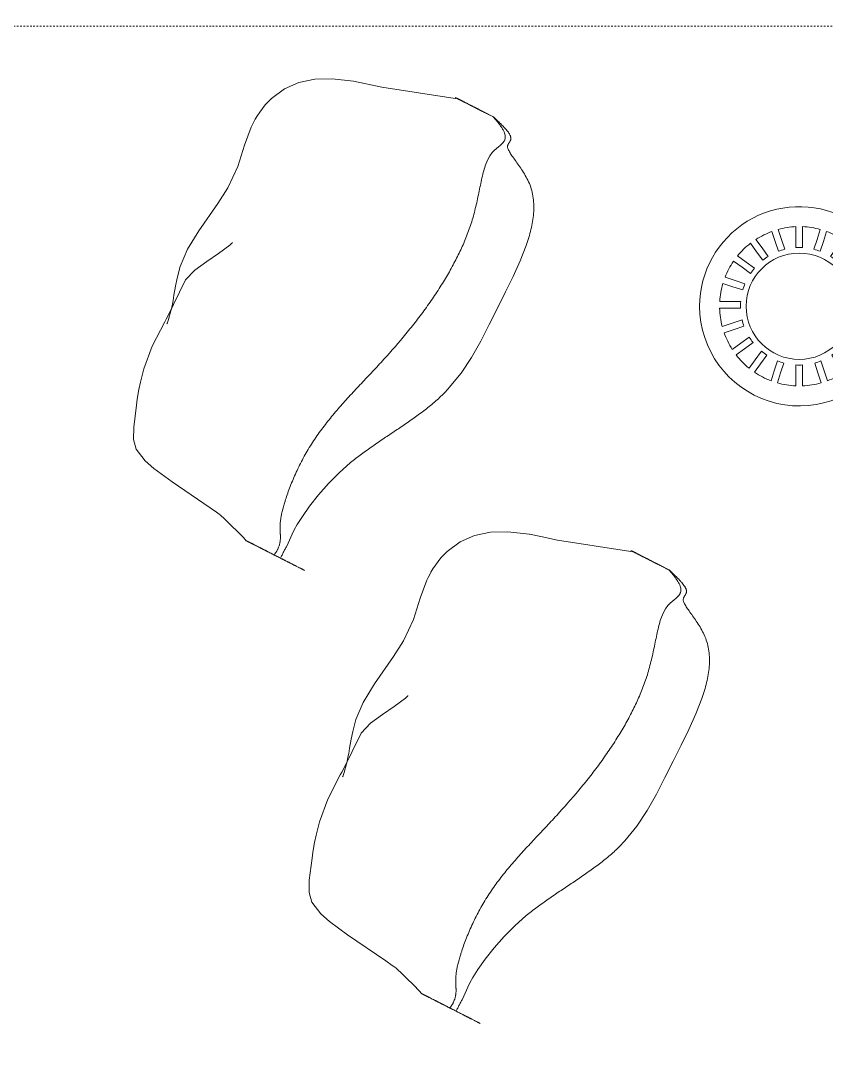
# Model space of a CAD drawing. Header units: inches. Extents: x -4010 to -1814, y 9846 to 12241.
# Drawn here: x -2990.5 to -2929.8, y 10993.5 to 11070.8 of the extents above; entities that cross this region are included whole.
import ezdxf

# ---------------------------------------------------------------- set-up
doc = ezdxf.new("R2010")
doc.units = ezdxf.units.IN
doc.header["$MEASUREMENT"] = 0
doc.linetypes.add('Aligning Line 1_8_', pattern=[0.25, 0.125, -0.125])
for name, color, linetype, lineweight in [('0-1', 7, 'Continuous', 5), ('0-2', 7, 'Continuous', 9), ('A-DETL-GENF-1', 253, 'Continuous', 9), ('A-DETL-GENF-2', 254, 'Continuous', 9), ('G-ANNO-SYMB-1', 147, 'Aligning Line 1_8_', 9), ('M-EQPM-1', 252, 'Continuous', 9), ('M-EQPM-2', 7, 'Continuous', 9), ('M-EQPM-3', 253, 'Continuous', 9)]:
    doc.layers.add(name, color=color, linetype=linetype, lineweight=lineweight)

# ---------------------------------------------------------------- blocks, each defined once
blk = doc.blocks.new('22142613 - Roof Drains - Type A - 15_ Strainer - 8_ Drain-2082947-UNIT PLANS - 1ST FLOOR')
at = {"layer": 'M-EQPM-1'}
for p, q in [((3.675, 4.743), (3.505, 4.508)), ((3.495, 4.495), (3.385, 4.343)), ((3.835, 3.205), (3.881, 3.238)), ((4.056, 3.365), (4.141, 3.427)), ((4.152, 3.435), (4.245, 3.502)), ((4.245, 3.502), (4.317, 3.554)), ((4.329, 3.563), (4.648, 3.795)), ((4.781, 3.274), (4.497, 3.068)), ((4.861, 3.332), (4.786, 3.277)), ((4.94, 3.389), (4.872, 3.34)), ((4.31, 2.932), (4.071, 2.757)), ((4.487, 3.06), (4.322, 2.94)), ((4.458, 1.821), (4.569, 1.857)), ((4.578, 1.86), (4.833, 1.942)), ((4.837, 1.944), (5.131, 2.039)), ((5.292, 1.566), (5.006, 1.473)), ((5.142, 2.042), (5.573, 2.183)), ((5.535, 1.645), (5.322, 1.576)), ((5.75, 1.715), (5.541, 1.647)), ((4.919, 1.445), (4.596, 1.339)), ((5.001, 1.471), (4.934, 1.449)), ((4.836, 0.36), (4.852, 0.36)), ((4.865, 0.36), (5.082, 0.359)), ((5.093, 0.359), (5.179, 0.359)), ((5.209, 0.359), (5.261, 0.359)), ((5.275, 0.359), (5.33, 0.359)), ((5.343, 0.359), (5.593, 0.359)), ((5.606, 0.359), (5.722, 0.359)), ((5.727, 0.359), (5.989, 0.359)), ((4.972, -0.141), (4.942, -0.141)), ((5.043, -0.141), (4.979, -0.141)), ((5.129, -0.141), (5.054, -0.141)), ((5.211, -0.141), (5.14, -0.141)), ((5.486, -0.141), (5.221, -0.141)), ((5.644, -0.141), (5.501, -0.141)), ((5.769, -0.141), (5.655, -0.141)), ((5.984, -0.141), (5.782, -0.141)), ((5.206, -1.32), (5.228, -1.327)), ((5.232, -1.328), (5.37, -1.373)), ((5.379, -1.376), (5.471, -1.406)), ((5.485, -1.411), (5.576, -1.44)), ((5.585, -1.443), (5.646, -1.463)), ((5.66, -1.467), (5.711, -1.484)), ((5.714, -1.485), (5.8, -1.512)), ((5.394, -1.906), (5.354, -1.893)), ((5.659, -1.993), (5.398, -1.908))]:
    blk.add_line(p, q, dxfattribs=at)
at = {"layer": 'M-EQPM-1', "flags": 128}
blk.add_lwpolyline([(3.889, 3.244), (4.01, 3.331), (4.033, 3.349)], dxfattribs=at)
at = {"layer": 'M-EQPM-1'}
for radius, start, end in [(7.5, 59.68277, 62.95854), (7.5, 58.33214, 59.62813), (7.5, 47.04655, 58.25978), (7.5, 46.32993, 46.97323), (7.5, 44.43904, 46.27491), (6, 50.47266, 52.12072), (7.5, 360, 44.36913), (6, 48.31875, 50.38001), (6, 45.72864, 48.13883), (6, 39.23225, 45.6747), (6, 28.07049, 34.4557), (6, 21.38054, 27.91812), (6, 3.43164, 16.60379), (6, 345.40233, 358.65482), (7.5, 328.92756, 357.79283), (7.5, 357.8834, 360), (6, 336.97557, 340.60379), (7.5, 324.78421, 325.82815), (7.5, 325.90379, 326.76064), (7.5, 327.00421, 328.80251)]:
    blk.add_arc((0, 0), radius, start, end, dxfattribs=at)
at = {"layer": 'M-EQPM-2'}
for p, q in [((3.371, 2.867), (3.835, 3.205)), ((4.071, 2.757), (3.673, 2.469)), ((4.086, 1.7), (4.446, 1.817)), ((4.596, 1.339), (4.252, 1.228)), ((4.411, 0.359), (4.831, 0.36)), ((4.94, -0.141), (4.424, -0.141))]:
    blk.add_line(p, q, dxfattribs=at)
at = {"layer": 'M-EQPM-2', "flags": 128}
for points in [[(-1.572, 4.137), (-1.815, 4.887), (-2.059, 5.636)], [(-1.582, 5.788), (-1.339, 5.038), (-1.095, 4.288)], [(-0.25, 4.419), (-0.25, 5.207), (-0.25, 5.995)], [(0.25, 5.995), (0.25, 5.207), (0.25, 4.419)], [(1.095, 4.288), (1.339, 5.038), (1.582, 5.788)], [(2.059, 5.636), (1.815, 4.887), (1.572, 4.137)], [(-2.749, 3.468), (-3.212, 4.105), (-3.675, 4.743)], [(-3.268, 5.032), (-2.804, 4.394), (-2.341, 3.756)], [(2.341, 3.756), (2.804, 4.394), (3.268, 5.032)], [(3.385, 4.343), (3.212, 4.105), (2.749, 3.468)], [(-3.673, 2.469), (-4.31, 2.932), (-4.947, 3.395)], [(-4.648, 3.795), (-4.01, 3.331), (-3.371, 2.867)], [(-4.252, 1.228), (-5.001, 1.471), (-5.75, 1.715)], [(-5.587, 2.187), (-4.837, 1.944), (-4.086, 1.7)], [(-5.989, 0.359), (-5.2, 0.359), (-4.411, 0.359)], [(-4.424, -0.141), (-5.211, -0.141), (-5.998, -0.141)], [(-5.806, -1.514), (-5.056, -1.271), (-4.305, -1.027)], [(-4.162, -1.506), (-4.911, -1.749), (-5.659, -1.993)], [(5.354, -1.893), (4.911, -1.749), (4.162, -1.506)], [(4.305, -1.027), (5.056, -1.271), (5.206, -1.32)], [(-5.045, -3.247), (-4.407, -2.784), (-3.769, -2.32)], [(-3.483, -2.73), (-4.12, -3.193), (-4.757, -3.656)], [(4.757, -3.656), (4.12, -3.193), (3.483, -2.73)], [(3.769, -2.32), (4.407, -2.784), (5.045, -3.247)], [(-3.776, -4.663), (-3.313, -4.025), (-2.849, -3.387)], [(-2.449, -3.687), (-2.912, -4.324), (-3.375, -4.961)], [(3.375, -4.961), (2.912, -4.324), (2.449, -3.687)], [(2.849, -3.387), (3.313, -4.025), (3.776, -4.663)], [(-2.122, -5.612), (-1.878, -4.863), (-1.635, -4.113)], [(-1.16, -4.271), (-1.404, -5.02), (-1.647, -5.769)], [(-0.25, -5.995), (-0.25, -5.207), (-0.25, -4.419)], [(0.25, -4.419), (0.25, -5.207), (0.25, -5.995)], [(1.647, -5.769), (1.404, -5.02), (1.16, -4.271)], [(1.635, -4.113), (1.878, -4.863), (2.122, -5.612)]]:
    blk.add_lwpolyline(points, dxfattribs=at)
at = {"layer": 'M-EQPM-2'}
for radius, start, end in [(7.5, 62.95854, 180), (6, 110.06569, 122.99867), (6, 92.38802, 105.28959), (6, 74.71041, 87.61198), (6, 57.00133, 69.93431), (6, 127.77498, 140.76775), (4, 360, 180), (4.426, 104.32433, 110.80098), (4.426, 86.76177, 93.23823), (4.426, 69.19902, 75.67567), (6, 145.5443, 158.61946), (4.426, 121.92953, 128.40667), (4.426, 51.59333, 58.07047), (4.426, 139.61607, 146.09383), (4.426, 33.90617, 40.38393), (6, 163.39621, 176.56836), (4.426, 157.41475, 163.893), (4.426, 16.107, 22.58525), (4.426, 175.34537, 180), (4.426, 360, 4.65463), (7.5, 180, 324.78421), (6, 181.34518, 194.61946), (4.426, 180, 181.82381), (4, 180, 360), (4.426, 358.17619, 360), (4.426, 193.41475, 199.893), (4.426, 340.107, 346.58525), (6, 199.39621, 212.76775), (4.426, 211.61607, 218.09383), (4.426, 321.90617, 328.38393), (6, 327.23225, 336.53386), (6, 217.5443, 230.99867), (4.426, 229.92953, 236.40667), (4.426, 303.59333, 310.07047), (6, 309.00133, 322.4557), (4.426, 248.32433, 254.80098), (4.426, 266.76177, 273.23823), (4.426, 285.19902, 291.67567), (6, 235.77498, 249.28959), (6, 290.71041, 304.22502), (6, 254.06569, 267.61198), (6, 272.38802, 285.93431)]:
    blk.add_arc((0, 0), radius, start, end, dxfattribs=at)
at = {"layer": 'M-EQPM-3'}
blk.add_arc((0, 0), 6, 336.6134, 336.8348, dxfattribs=at)
blk = doc.blocks.new('Simple_Scalable_Rock_Boulder_16017 - Rock-V11-UNIT PLANS - 1ST FLOOR')
at = {"layer": 'A-DETL-GENF-1'}
for p, q in [((-9.41, 6.57), (-10.652, 6.446)), ((-8.134, 6.624), (-9.41, 6.57)), ((-6.822, 6.639), (-8.134, 6.624)), ((-1.264, 6.595), (-2.676, 6.658)), ((-16.322, 1.204), (-16.153, 1.133)), ((-16.153, 1.133), (-15.957, 1.06)), ((-15.957, 1.06), (-15.72, 0.991)), ((-15.72, 0.991), (-15.425, 0.94)), ((-15.425, 0.94), (-15.052, 0.924)), ((-15.052, 0.924), (-14.591, 0.965)), ((18.723, 0.644), (18.723, 0.124))]:
    blk.add_line(p, q, dxfattribs=at)
at = {"layer": 'A-DETL-GENF-1', "flags": 128}
for points in [[(-2.676, 6.658), (-4.083, 6.662), (-5.47, 6.645), (-6.822, 6.639)], [(1.516, 6.143), (0.139, 6.435), (-1.264, 6.595)], [(17.752, 0.648), (17.46, 0.647), (17.21, 0.635), (16.973, 0.617), (16.705, 0.602), (16.364, 0.598), (15.887, 0.62), (15.183, 0.689), (14.24, 0.826), (13.177, 1.037), (12.08, 1.315), (10.988, 1.662), (9.919, 2.082)], [(-16.743, 1.363), (-16.611, 1.322), (-16.472, 1.268), (-16.322, 1.204)], [(-18.067, 0.14), (-18.111, 0.005), (-18.152, -0.112)], [(18.176, 0.153), (18.19, 0.154), (18.2, 0.156), (18.203, 0.156), (18.206, 0.157), (18.209, 0.157), (18.212, 0.158), (18.214, 0.158), (18.218, 0.159), (18.222, 0.159), (18.226, 0.16), (18.234, 0.161), (18.245, 0.163), (18.278, 0.167), (18.376, 0.158), (18.424, 0.152)], [(18.723, 0.644), (18.665, 0.644), (18.608, 0.644)], [(18.723, -2.248), (18.609, -2.53), (18.432, -3.084), (18.215, -3.811), (18.019, -4.423), (17.964, -4.597), (17.932, -4.703), (17.92, -4.744), (17.91, -4.777), (17.903, -4.801), (17.9, -4.813), (17.903, -4.804), (17.888, -4.882), (17.871, -4.975), (17.832, -5.205), (17.744, -5.799), (17.306, -9.242), (17.031, -10.916), (16.819, -11.751), (16.343, -12.748), (15.783, -13.263), (14.946, -13.682), (13.377, -14.253), (12.945, -14.398), (12.239, -14.618), (11.695, -14.768), (10.694, -14.993), (8.879, -15.209), (6.826, -15.201), (6.594, -15.19), (6.392, -15.18), (3.305, -15.224), (2.326, -14.944), (1.346, -14.438), (0.406, -13.917), (-0.543, -13.461), (-0.71, -13.393), (-0.742, -13.381), (-0.757, -13.375), (-0.771, -13.37), (-0.783, -13.365), (-0.793, -13.362), (-0.8, -13.359), (-0.803, -13.358)], [(5.87, -15.157), (5.82, -15.167), (5.382, -15.289), (5.101, -15.374), (4.712, -15.494), (4.071, -15.689), (3.483, -15.852), (2.586, -16.042), (1.179, -16.141), (-0.453, -16.023), (-2.937, -15.671), (-4.314, -15.535), (-6.098, -15.593), (-7.753, -15.874), (-9.177, -16.055), (-9.859, -16.056), (-10.172, -16.032), (-10.491, -15.993), (-11.168, -15.868), (-11.814, -15.677), (-12.901, -15.135), (-13.814, -14.386), (-14.588, -13.424), (-15.211, -12.269), (-15.775, -10.756), (-16.337, -8.654), (-18.081, -3.358), (-18.089, -3.347), (-18.095, -3.34), (-18.1, -3.335), (-18.107, -3.331), (-18.113, -3.331), (-18.118, -3.334), (-18.124, -3.338), (-18.132, -3.345), (-18.14, -3.353), (-18.147, -3.361), (-18.152, -3.367)], [(6.891, -14.982), (6.891, -14.982), (6.801, -14.987), (6.702, -14.998)]]:
    blk.add_lwpolyline(points, dxfattribs=at)
at = {"layer": 'A-DETL-GENF-1'}
for points, knots in [([(-10.652, 6.446), (-11.068, 6.389), (-11.892, 6.239), (-12.866, 5.934), (-13.584, 5.6), (-14.083, 5.299), (-14.531, 4.947), (-14.918, 4.54), (-15.247, 4.098), (-15.529, 3.645), (-15.774, 3.201), (-15.991, 2.782), (-16.185, 2.408), (-16.363, 2.103), (-16.531, 1.885), (-16.637, 1.812), (-16.689, 1.793)], [0, 0, 0, 0, 0.125, 0.25, 0.3125, 0.375, 0.4375, 0.5, 0.5625, 0.625, 0.6875, 0.75, 0.8125, 0.875, 0.9375, 1, 1, 1, 1]), ([(18.723, 2.676), (18.723, 2.676), (18.723, 2.675), (18.723, 2.672), (18.723, 2.666), (18.723, 2.657), (18.723, 2.645), (18.723, 2.629), (18.723, 2.617), (18.723, 2.61)], [-0.15740741, -0.15740741, -0.15740741, -0.15740741, -0.15277778, -0.14814815, -0.13888889, -0.12962963, -0.12037037, -0.11574074, -0.11111111, -0.11111111, -0.11111111, -0.11111111]), ([(18.723, 2.61), (18.723, 2.595), (18.723, 2.552), (18.723, 2.429), (18.723, 2.273), (18.723, 2.132), (18.723, 2.063), (18.723, 2.03)], [-0.11111111, -0.11111111, -0.11111111, -0.11111111, -0.10185185, -0.09259259, -0.08333333, -0.0787037, -0.07407407, -0.07407407, -0.07407407, -0.07407407]), ([(-16.689, 1.793), (-16.709, 1.786), (-16.75, 1.775), (-16.812, 1.769), (-16.865, 1.771), (-16.907, 1.775), (-16.94, 1.779), (-16.973, 1.783), (-17.02, 1.789), (-17.08, 1.795), (-17.151, 1.795), (-17.214, 1.786), (-17.265, 1.771), (-17.311, 1.751), (-17.351, 1.727), (-17.391, 1.698), (-17.427, 1.666), (-17.459, 1.633), (-17.489, 1.598), (-17.522, 1.555), (-17.558, 1.502), (-17.606, 1.422), (-17.668, 1.302), (-17.742, 1.13), (-17.844, 0.859), (-17.921, 0.618), (-17.972, 0.449)], [0, 0, 0, 0, 0.035714, 0.071429, 0.107143, 0.125, 0.142857, 0.160714, 0.178571, 0.214286, 0.25, 0.285714, 0.321429, 0.357143, 0.392857, 0.428571, 0.464286, 0.5, 0.535714, 0.571429, 0.607143, 0.642857, 0.714286, 0.785714, 0.857143, 1, 1, 1, 1]), ([(-14.591, 0.965), (-14.43, 0.989), (-14.088, 1.056), (-13.538, 1.195), (-12.979, 1.348), (-12.41, 1.505), (-11.824, 1.661), (-11.239, 1.803), (-10.665, 1.924), (-9.909, 2.052), (-9.149, 2.137), (-8.401, 2.185), (-7.652, 2.212), (-6.704, 2.208), (-5.538, 2.148), (-4.326, 2.034), (-3.09, 1.867), (-1.846, 1.652), (-0.191, 1.311), (1.445, 0.901), (2.661, 0.556), (3.066, 0.439)], [0, 0, 0, 0, 0.033333, 0.066667, 0.1, 0.133333, 0.166667, 0.2, 0.233333, 0.266667, 0.333333, 0.366667, 0.4, 0.466667, 0.533333, 0.6, 0.666667, 0.733333, 0.8, 0.933333, 1, 1, 1, 1]), ([(18.723, 2.03), (18.723, 1.997), (18.723, 1.932), (18.723, 1.804), (18.723, 1.651), (18.723, 1.504), (18.723, 1.385), (18.723, 1.324), (18.723, 1.293)], [-0.07407407, -0.07407407, -0.07407407, -0.07407407, -0.06944444, -0.06481481, -0.05555556, -0.0462963, -0.04166667, -0.03703704, -0.03703704, -0.03703704, -0.03703704]), ([(-18.152, -0.151), (-18.134, -0.108), (-18.099, -0.022), (-18.042, 0.11), (-17.988, 0.233), (-17.903, 0.417), (-17.788, 0.649), (-17.696, 0.807), (-17.652, 0.875)], [0, 0, 0, 0, 0.111111, 0.222222, 0.333333, 0.444444, 0.722222, 1, 1, 1, 1]), ([(-17.652, 0.875), (-17.601, 0.955), (-17.505, 1.084), (-17.382, 1.21), (-17.274, 1.292), (-17.175, 1.345), (-17.086, 1.375), (-17.003, 1.389), (-16.93, 1.391), (-16.866, 1.387), (-16.805, 1.377), (-16.763, 1.368), (-16.743, 1.363)], [0, 0, 0, 0, 0.111111, 0.222222, 0.333333, 0.444444, 0.555556, 0.666667, 0.75, 0.833333, 0.916667, 1, 1, 1, 1]), ([(18.723, 1.293), (18.723, 1.262), (18.723, 1.2), (18.723, 1.079), (18.723, 0.876), (18.723, 0.727), (18.723, 0.644)], [-0.03703704, -0.03703704, -0.03703704, -0.03703704, -0.03240741, -0.02777778, -0.01851852, 0, 0, 0, 0]), ([(14.742, -0.998), (15.05, -0.946), (15.451, -0.863), (15.809, -0.766), (15.989, -0.71), (16.113, -0.669), (16.226, -0.628), (16.329, -0.588), (16.426, -0.549), (16.516, -0.509), (16.602, -0.469), (16.682, -0.43), (16.758, -0.391), (16.83, -0.352), (16.897, -0.315), (16.961, -0.279), (17.023, -0.243), (17.086, -0.206), (17.15, -0.169), (17.235, -0.121), (17.323, -0.074), (17.424, -0.026), (17.506, 0.01), (17.578, 0.037), (17.636, 0.056), (17.679, 0.07), (17.723, 0.083), (17.783, 0.099), (17.893, 0.123), (18.052, 0.146), (18.185, 0.154), (18.288, 0.156), (18.37, 0.154), (18.456, 0.151), (18.572, 0.142), (18.662, 0.132), (18.723, 0.124)], [0, 0, 0, 0, 0.1, 0.15, 0.175, 0.2, 0.225, 0.25, 0.275, 0.3, 0.325, 0.35, 0.375, 0.4, 0.425, 0.45, 0.475, 0.5, 0.525, 0.55, 0.6, 0.625, 0.65, 0.675, 0.6875, 0.7, 0.7125, 0.725, 0.75, 0.8, 0.85, 0.875, 0.9, 0.925, 0.95, 1, 1, 1, 1]), ([(-18.152, -1.851), (-18.152, -1.835), (-18.152, -1.804), (-18.152, -1.765), (-18.152, -1.728), (-18.152, -1.682), (-18.152, -1.618), (-18.152, -1.542), (-18.152, -1.458), (-18.152, -1.378), (-18.152, -1.315), (-18.152, -1.265), (-18.152, -1.219), (-18.152, -1.166), (-18.152, -1.102), (-18.152, -1.037), (-18.152, -0.967), (-18.152, -0.869), (-18.152, -0.736), (-18.152, -0.502), (-18.152, -0.3), (-18.152, -0.151)], [-0.3, -0.3, -0.3, -0.3, -0.2875, -0.275, -0.2625, -0.25, -0.2375, -0.225, -0.2125, -0.2, -0.1875, -0.175, -0.1625, -0.15, -0.1375, -0.125, -0.1125, -0.1, -0.075, -0.05, 0, 0, 0, 0]), ([(18.723, -0.771), (18.723, -0.781), (18.723, -0.799), (18.723, -0.818), (18.723, -0.835), (18.723, -0.851), (18.723, -0.866), (18.723, -0.881), (18.723, -0.896), (18.723, -0.914), (18.723, -0.945), (18.723, -0.99), (18.723, -1.034), (18.723, -1.098), (18.723, -1.207), (18.723, -1.375), (18.723, -1.547), (18.723, -1.663), (18.723, -1.709), (18.723, -1.73)], [-0.8518519, -0.8518519, -0.8518519, -0.8518519, -0.8425926, -0.8333333, -0.8240741, -0.8194444, -0.8148148, -0.8101852, -0.8055556, -0.7962963, -0.787037, -0.7824074, -0.7777778, -0.7731481, -0.7685185, -0.7592593, -0.75, -0.7453704, -0.7407407, -0.7407407, -0.7407407, -0.7407407]), ([(18.723, -1.73), (18.723, -1.75), (18.723, -1.786), (18.723, -1.847), (18.723, -1.904), (18.723, -1.96), (18.723, -1.998), (18.723, -2.017)], [-0.74074074, -0.74074074, -0.74074074, -0.74074074, -0.73611111, -0.73148148, -0.72222222, -0.71296296, -0.7037037, -0.7037037, -0.7037037, -0.7037037]), ([(-18.152, -3.366), (-18.152, -3.367), (-18.152, -3.367), (-18.152, -3.365), (-18.152, -3.358), (-18.152, -3.346), (-18.152, -3.333), (-18.152, -3.324)], [-0.6, -0.6, -0.6, -0.6, -0.59375, -0.5875, -0.575, -0.5625, -0.55, -0.55, -0.55, -0.55])]:
    blk.add_open_spline(points, degree=3, knots=knots, dxfattribs=at)
for points in [[(2.507, 5.831), (2.182, 5.949), (1.852, 6.053), (1.516, 6.143)], [(9.919, 2.082), (9.601, 2.22), (8.973, 2.516), (8.051, 2.994), (7.139, 3.496), (6.232, 4.007), (5.326, 4.511), (4.408, 4.997), (3.473, 5.448), (2.833, 5.713), (2.507, 5.831)], [(-17.972, 0.449), (-18.002, 0.352), (-18.033, 0.251), (-18.063, 0.146)], [(3.066, 0.439), (3.456, 0.326), (4.237, 0.096), (5.41, -0.243), (6.587, -0.559), (7.774, -0.836), (8.969, -1.057), (10.173, -1.203), (11.383, -1.259), (12.578, -1.237), (13.732, -1.147), (14.424, -1.052), (14.742, -0.998)], [(18.608, 0.644), (18.558, 0.644), (18.46, 0.643), (18.32, 0.643), (18.176, 0.643), (18.032, 0.644), (17.893, 0.646), (17.799, 0.647), (17.752, 0.648)], [(18.723, 0.124), (18.723, 0.003), (18.723, -0.101), (18.723, -0.19)], [(-18.152, -0.112), (-18.152, -0.112), (-18.152, -0.113), (-18.152, -0.113)], [(-18.152, -0.151), (-18.152, -0.137), (-18.152, -0.126), (-18.152, -0.12)], [(18.723, -0.19), (18.723, -0.235), (18.723, -0.317), (18.723, -0.389), (18.723, -0.423)], [(18.723, -0.423), (18.723, -0.44), (18.723, -0.474), (18.723, -0.521), (18.723, -0.566), (18.723, -0.595), (18.723, -0.609)], [(18.723, -0.609), (18.723, -0.624), (18.723, -0.652), (18.723, -0.696), (18.723, -0.737), (18.723, -0.761), (18.723, -0.771)], [(-18.152, -2.073), (-18.152, -2.049), (-18.152, -2.007), (-18.152, -1.953), (-18.152, -1.902), (-18.152, -1.867), (-18.152, -1.851)], [(-18.152, -2.462), (-18.152, -2.428), (-18.152, -2.356), (-18.152, -2.247), (-18.152, -2.148), (-18.152, -2.096), (-18.152, -2.073)], [(18.723, -2.017), (18.723, -2.036), (18.723, -2.074), (18.723, -2.122), (18.723, -2.163), (18.723, -2.185), (18.723, -2.195)], [(18.723, -2.195), (18.723, -2.205), (18.723, -2.223), (18.723, -2.241), (18.723, -2.248), (18.723, -2.249), (18.723, -2.248)], [(-18.152, -2.799), (-18.152, -2.771), (-18.152, -2.716), (-18.152, -2.639), (-18.152, -2.557), (-18.152, -2.495), (-18.152, -2.462)], [(-18.152, -3.114), (-18.152, -3.09), (-18.152, -3.042), (-18.152, -2.964), (-18.152, -2.884), (-18.152, -2.827), (-18.152, -2.799)], [(-18.152, -3.324), (-18.152, -3.315), (-18.152, -3.293), (-18.152, -3.244), (-18.152, -3.183), (-18.152, -3.137), (-18.152, -3.114)]]:
    blk.add_open_spline(points, degree=3, dxfattribs=at)
at = {"layer": 'A-DETL-GENF-2', "flags": 128}
blk.add_lwpolyline([(6.702, -14.998), (6.527, -15.019), (5.87, -15.157)], dxfattribs=at)
at = {"layer": 'A-DETL-GENF-2'}
for points, knots in [([(18.723, -2.196), (18.723, -2.191), (18.723, -2.179), (18.723, -2.156), (18.723, -2.125), (18.723, -2.087), (18.723, -2.037), (18.723, -1.973), (18.723, -1.898), (18.723, -1.819), (18.723, -1.738), (18.723, -1.619), (18.723, -1.487), (18.723, -1.345), (18.723, -1.235), (18.723, -1.137), (18.723, -1.055), (18.723, -0.99), (18.723, -0.927), (18.723, -0.85), (18.723, -0.755), (18.723, -0.639), (18.723, -0.514), (18.723, -0.401), (18.723, -0.256), (18.723, -0.02), (18.723, 0.331), (18.723, 0.686), (18.723, 0.93), (18.723, 1.082), (18.723, 1.204), (18.723, 1.341), (18.723, 1.473), (18.723, 1.606), (18.723, 1.721), (18.723, 1.82), (18.723, 1.913), (18.723, 2.022), (18.723, 2.137), (18.723, 2.268), (18.723, 2.362), (18.723, 2.441), (18.723, 2.495), (18.723, 2.548), (18.723, 2.593), (18.723, 2.628), (18.723, 2.647), (18.723, 2.658), (18.723, 2.667), (18.723, 2.673), (18.723, 2.675), (18.723, 2.675)], [-0.5555556, -0.5555556, -0.5555556, -0.5555556, -0.5462963, -0.537037, -0.5277778, -0.5185185, -0.5092593, -0.5, -0.4907407, -0.4814815, -0.4722222, -0.462963, -0.4444444, -0.4351852, -0.4259259, -0.4166667, -0.412037, -0.4074074, -0.4027778, -0.3981481, -0.3888889, -0.3796296, -0.375, -0.3703704, -0.3657407, -0.3611111, -0.3518519, -0.3425926, -0.337963, -0.3333333, -0.3287037, -0.3240741, -0.3148148, -0.3055556, -0.2962963, -0.2916667, -0.287037, -0.2777778, -0.2685185, -0.2592593, -0.2407407, -0.2314815, -0.2222222, -0.212963, -0.2037037, -0.1944444, -0.1851852, -0.1805556, -0.1759259, -0.1666667, -0.162037, -0.162037, -0.162037, -0.162037]), ([(-18.152, -0.173), (-18.152, -0.444), (-18.152, -0.939), (-18.152, -1.547), (-18.152, -1.957), (-18.152, -2.233), (-18.152, -2.386), (-18.152, -2.497), (-18.152, -2.575), (-18.152, -2.648), (-18.152, -2.719), (-18.152, -2.777), (-18.152, -2.825), (-18.152, -2.879), (-18.152, -2.948), (-18.152, -3.029), (-18.152, -3.105), (-18.152, -3.171), (-18.152, -3.224), (-18.152, -3.267), (-18.152, -3.301), (-18.152, -3.33), (-18.152, -3.352), (-18.152, -3.363), (-18.152, -3.365), (-18.152, -3.366)], [-1, -1, -1, -1, -0.95, -0.9, -0.85, -0.825, -0.8, -0.7875, -0.775, -0.7625, -0.75, -0.7375, -0.725, -0.7125, -0.7, -0.6875, -0.675, -0.6625, -0.65, -0.6375, -0.63125, -0.625, -0.6125, -0.60625, -0.6, -0.6, -0.6, -0.6]), ([(18.723, -2.248), (18.723, -2.247), (18.723, -2.245), (18.723, -2.238), (18.723, -2.232), (18.723, -2.227), (18.723, -2.221), (18.723, -2.215), (18.723, -2.212), (18.723, -2.207), (18.723, -2.2), (18.723, -2.196)], [-0.62962963, -0.62962963, -0.62962963, -0.62962963, -0.62037037, -0.61111111, -0.60185185, -0.59722222, -0.59259259, -0.58333333, -0.57407407, -0.56481481, -0.55555556, -0.55555556, -0.55555556, -0.55555556])]:
    blk.add_open_spline(points, degree=3, knots=knots, dxfattribs=at)
for points in [[(-18.063, 0.146), (-18.082, 0.079), (-18.101, 0.011), (-18.12, -0.058)], [(-18.152, -0.12), (-18.152, -0.115), (-18.152, -0.112), (-18.152, -0.112)], [(-18.152, -0.13), (-18.152, -0.14), (-18.152, -0.154), (-18.152, -0.173)], [(-18.122, -0.064), (-18.131, -0.098), (-18.141, -0.132), (-18.15, -0.166)]]:
    blk.add_open_spline(points, degree=3, dxfattribs=at)
blk = doc.blocks.new('Simple_Scalable_Rock_Boulder_16017 - Rock-V12-UNIT PLANS - 1ST FLOOR')
at = {"layer": 'A-DETL-GENF-1'}
for p, q in [((-9.41, 6.57), (-10.652, 6.446)), ((-8.134, 6.624), (-9.41, 6.57)), ((-6.822, 6.639), (-8.134, 6.624)), ((-1.264, 6.595), (-2.676, 6.658)), ((-16.322, 1.204), (-16.153, 1.133)), ((-16.153, 1.133), (-15.957, 1.06)), ((-15.957, 1.06), (-15.72, 0.991)), ((-15.72, 0.991), (-15.425, 0.94)), ((-15.425, 0.94), (-15.052, 0.924)), ((-15.052, 0.924), (-14.591, 0.965)), ((18.723, 0.644), (18.723, 0.124))]:
    blk.add_line(p, q, dxfattribs=at)
at = {"layer": 'A-DETL-GENF-1', "flags": 128}
for points in [[(-2.676, 6.658), (-4.083, 6.662), (-5.47, 6.645), (-6.822, 6.639)], [(1.516, 6.143), (0.139, 6.435), (-1.264, 6.595)], [(17.752, 0.648), (17.46, 0.647), (17.21, 0.635), (16.973, 0.617), (16.705, 0.602), (16.364, 0.598), (15.887, 0.62), (15.183, 0.689), (14.24, 0.826), (13.177, 1.037), (12.08, 1.315), (10.988, 1.662), (9.919, 2.082)], [(-16.743, 1.363), (-16.611, 1.322), (-16.472, 1.268), (-16.322, 1.204)], [(-18.067, 0.14), (-18.111, 0.005), (-18.152, -0.112)], [(18.176, 0.153), (18.19, 0.154), (18.2, 0.156), (18.203, 0.156), (18.206, 0.157), (18.209, 0.157), (18.212, 0.158), (18.214, 0.158), (18.218, 0.159), (18.222, 0.159), (18.226, 0.16), (18.234, 0.161), (18.245, 0.163), (18.278, 0.167), (18.376, 0.158), (18.424, 0.152)], [(18.723, 0.644), (18.665, 0.644), (18.608, 0.644)], [(18.723, -2.248), (18.609, -2.53), (18.432, -3.084), (18.215, -3.811), (18.019, -4.423), (17.964, -4.597), (17.932, -4.703), (17.92, -4.744), (17.91, -4.777), (17.903, -4.801), (17.9, -4.813), (17.903, -4.804), (17.888, -4.882), (17.871, -4.975), (17.832, -5.205), (17.744, -5.799), (17.306, -9.242), (17.031, -10.916), (16.819, -11.751), (16.343, -12.748), (15.783, -13.263), (14.946, -13.682), (13.377, -14.253), (12.945, -14.398), (12.239, -14.618), (11.695, -14.768), (10.694, -14.993), (8.879, -15.209), (6.826, -15.201), (6.594, -15.19), (6.392, -15.18), (3.305, -15.224), (2.326, -14.944), (1.346, -14.438), (0.406, -13.917), (-0.543, -13.461), (-0.71, -13.393), (-0.742, -13.381), (-0.757, -13.375), (-0.771, -13.37), (-0.783, -13.365), (-0.793, -13.362), (-0.8, -13.359), (-0.803, -13.358)], [(-16.007, -9.89), (-16.337, -8.654), (-18.081, -3.358), (-18.089, -3.347), (-18.095, -3.34), (-18.1, -3.335), (-18.107, -3.331), (-18.113, -3.331), (-18.118, -3.334), (-18.124, -3.338), (-18.132, -3.345), (-18.14, -3.353), (-18.147, -3.361), (-18.152, -3.367)], [(5.87, -15.157), (5.82, -15.167), (5.382, -15.289), (5.101, -15.374), (4.712, -15.494), (4.071, -15.689), (3.483, -15.852), (2.586, -16.042), (1.179, -16.141), (-0.453, -16.023), (-2.937, -15.671), (-4.314, -15.535), (-6.098, -15.593), (-7.753, -15.874), (-9.177, -16.055), (-9.413, -16.055)], [(6.891, -14.982), (6.891, -14.982), (6.801, -14.987), (6.702, -14.998)]]:
    blk.add_lwpolyline(points, dxfattribs=at)
at = {"layer": 'A-DETL-GENF-1'}
for points, knots in [([(-10.652, 6.446), (-11.068, 6.389), (-11.892, 6.239), (-12.866, 5.934), (-13.584, 5.6), (-14.083, 5.299), (-14.531, 4.947), (-14.918, 4.54), (-15.247, 4.098), (-15.529, 3.645), (-15.774, 3.201), (-15.991, 2.782), (-16.185, 2.408), (-16.363, 2.103), (-16.531, 1.885), (-16.637, 1.812), (-16.689, 1.793)], [0, 0, 0, 0, 0.125, 0.25, 0.3125, 0.375, 0.4375, 0.5, 0.5625, 0.625, 0.6875, 0.75, 0.8125, 0.875, 0.9375, 1, 1, 1, 1]), ([(18.723, 2.676), (18.723, 2.676), (18.723, 2.675), (18.723, 2.672), (18.723, 2.666), (18.723, 2.657), (18.723, 2.645), (18.723, 2.629), (18.723, 2.617), (18.723, 2.61)], [-0.15740741, -0.15740741, -0.15740741, -0.15740741, -0.15277778, -0.14814815, -0.13888889, -0.12962963, -0.12037037, -0.11574074, -0.11111111, -0.11111111, -0.11111111, -0.11111111]), ([(18.723, 2.61), (18.723, 2.595), (18.723, 2.552), (18.723, 2.429), (18.723, 2.273), (18.723, 2.132), (18.723, 2.063), (18.723, 2.03)], [-0.11111111, -0.11111111, -0.11111111, -0.11111111, -0.10185185, -0.09259259, -0.08333333, -0.0787037, -0.07407407, -0.07407407, -0.07407407, -0.07407407]), ([(-16.689, 1.793), (-16.709, 1.786), (-16.75, 1.775), (-16.812, 1.769), (-16.865, 1.771), (-16.907, 1.775), (-16.94, 1.779), (-16.973, 1.783), (-17.02, 1.789), (-17.08, 1.795), (-17.151, 1.795), (-17.214, 1.786), (-17.265, 1.771), (-17.311, 1.751), (-17.351, 1.727), (-17.391, 1.698), (-17.427, 1.666), (-17.459, 1.633), (-17.489, 1.598), (-17.522, 1.555), (-17.558, 1.502), (-17.606, 1.422), (-17.668, 1.302), (-17.742, 1.13), (-17.844, 0.859), (-17.921, 0.618), (-17.972, 0.449)], [0, 0, 0, 0, 0.035714, 0.071429, 0.107143, 0.125, 0.142857, 0.160714, 0.178571, 0.214286, 0.25, 0.285714, 0.321429, 0.357143, 0.392857, 0.428571, 0.464286, 0.5, 0.535714, 0.571429, 0.607143, 0.642857, 0.714286, 0.785714, 0.857143, 1, 1, 1, 1]), ([(-14.591, 0.965), (-14.43, 0.989), (-14.088, 1.056), (-13.538, 1.195), (-12.979, 1.348), (-12.41, 1.505), (-11.824, 1.661), (-11.239, 1.803), (-10.665, 1.924), (-9.909, 2.052), (-9.149, 2.137), (-8.401, 2.185), (-7.652, 2.212), (-6.704, 2.208), (-5.538, 2.148), (-4.326, 2.034), (-3.09, 1.867), (-1.846, 1.652), (-0.191, 1.311), (1.445, 0.901), (2.661, 0.556), (3.066, 0.439)], [0, 0, 0, 0, 0.033333, 0.066667, 0.1, 0.133333, 0.166667, 0.2, 0.233333, 0.266667, 0.333333, 0.366667, 0.4, 0.466667, 0.533333, 0.6, 0.666667, 0.733333, 0.8, 0.933333, 1, 1, 1, 1]), ([(18.723, 2.03), (18.723, 1.997), (18.723, 1.932), (18.723, 1.804), (18.723, 1.651), (18.723, 1.504), (18.723, 1.385), (18.723, 1.324), (18.723, 1.293)], [-0.07407407, -0.07407407, -0.07407407, -0.07407407, -0.06944444, -0.06481481, -0.05555556, -0.0462963, -0.04166667, -0.03703704, -0.03703704, -0.03703704, -0.03703704]), ([(-18.152, -0.151), (-18.134, -0.108), (-18.099, -0.022), (-18.042, 0.11), (-17.988, 0.233), (-17.903, 0.417), (-17.788, 0.649), (-17.696, 0.807), (-17.652, 0.875)], [0, 0, 0, 0, 0.111111, 0.222222, 0.333333, 0.444444, 0.722222, 1, 1, 1, 1]), ([(-17.652, 0.875), (-17.601, 0.955), (-17.505, 1.084), (-17.382, 1.21), (-17.274, 1.292), (-17.175, 1.345), (-17.086, 1.375), (-17.003, 1.389), (-16.93, 1.391), (-16.866, 1.387), (-16.805, 1.377), (-16.763, 1.368), (-16.743, 1.363)], [0, 0, 0, 0, 0.111111, 0.222222, 0.333333, 0.444444, 0.555556, 0.666667, 0.75, 0.833333, 0.916667, 1, 1, 1, 1]), ([(18.723, 1.293), (18.723, 1.262), (18.723, 1.2), (18.723, 1.079), (18.723, 0.876), (18.723, 0.727), (18.723, 0.644)], [-0.03703704, -0.03703704, -0.03703704, -0.03703704, -0.03240741, -0.02777778, -0.01851852, 0, 0, 0, 0]), ([(14.742, -0.998), (15.05, -0.946), (15.451, -0.863), (15.809, -0.766), (15.989, -0.71), (16.113, -0.669), (16.226, -0.628), (16.329, -0.588), (16.426, -0.549), (16.516, -0.509), (16.602, -0.469), (16.682, -0.43), (16.758, -0.391), (16.83, -0.352), (16.897, -0.315), (16.961, -0.279), (17.023, -0.243), (17.086, -0.206), (17.15, -0.169), (17.235, -0.121), (17.323, -0.074), (17.424, -0.026), (17.506, 0.01), (17.578, 0.037), (17.636, 0.056), (17.679, 0.07), (17.723, 0.083), (17.783, 0.099), (17.893, 0.123), (18.052, 0.146), (18.185, 0.154), (18.288, 0.156), (18.37, 0.154), (18.456, 0.151), (18.572, 0.142), (18.662, 0.132), (18.723, 0.124)], [0, 0, 0, 0, 0.1, 0.15, 0.175, 0.2, 0.225, 0.25, 0.275, 0.3, 0.325, 0.35, 0.375, 0.4, 0.425, 0.45, 0.475, 0.5, 0.525, 0.55, 0.6, 0.625, 0.65, 0.675, 0.6875, 0.7, 0.7125, 0.725, 0.75, 0.8, 0.85, 0.875, 0.9, 0.925, 0.95, 1, 1, 1, 1]), ([(-18.152, -1.851), (-18.152, -1.835), (-18.152, -1.804), (-18.152, -1.765), (-18.152, -1.728), (-18.152, -1.682), (-18.152, -1.618), (-18.152, -1.542), (-18.152, -1.458), (-18.152, -1.378), (-18.152, -1.315), (-18.152, -1.265), (-18.152, -1.219), (-18.152, -1.166), (-18.152, -1.102), (-18.152, -1.037), (-18.152, -0.967), (-18.152, -0.869), (-18.152, -0.736), (-18.152, -0.502), (-18.152, -0.3), (-18.152, -0.151)], [-0.3, -0.3, -0.3, -0.3, -0.2875, -0.275, -0.2625, -0.25, -0.2375, -0.225, -0.2125, -0.2, -0.1875, -0.175, -0.1625, -0.15, -0.1375, -0.125, -0.1125, -0.1, -0.075, -0.05, 0, 0, 0, 0]), ([(18.723, -0.771), (18.723, -0.781), (18.723, -0.799), (18.723, -0.818), (18.723, -0.835), (18.723, -0.851), (18.723, -0.866), (18.723, -0.881), (18.723, -0.896), (18.723, -0.914), (18.723, -0.945), (18.723, -0.99), (18.723, -1.034), (18.723, -1.098), (18.723, -1.207), (18.723, -1.375), (18.723, -1.547), (18.723, -1.663), (18.723, -1.709), (18.723, -1.73)], [-0.8518519, -0.8518519, -0.8518519, -0.8518519, -0.8425926, -0.8333333, -0.8240741, -0.8194444, -0.8148148, -0.8101852, -0.8055556, -0.7962963, -0.787037, -0.7824074, -0.7777778, -0.7731481, -0.7685185, -0.7592593, -0.75, -0.7453704, -0.7407407, -0.7407407, -0.7407407, -0.7407407]), ([(18.723, -1.73), (18.723, -1.75), (18.723, -1.786), (18.723, -1.847), (18.723, -1.904), (18.723, -1.96), (18.723, -1.998), (18.723, -2.017)], [-0.74074074, -0.74074074, -0.74074074, -0.74074074, -0.73611111, -0.73148148, -0.72222222, -0.71296296, -0.7037037, -0.7037037, -0.7037037, -0.7037037]), ([(-18.152, -3.366), (-18.152, -3.367), (-18.152, -3.367), (-18.152, -3.365), (-18.152, -3.358), (-18.152, -3.346), (-18.152, -3.333), (-18.152, -3.324)], [-0.6, -0.6, -0.6, -0.6, -0.59375, -0.5875, -0.575, -0.5625, -0.55, -0.55, -0.55, -0.55])]:
    blk.add_open_spline(points, degree=3, knots=knots, dxfattribs=at)
for points in [[(2.507, 5.831), (2.182, 5.949), (1.852, 6.053), (1.516, 6.143)], [(9.919, 2.082), (9.601, 2.22), (8.973, 2.516), (8.051, 2.994), (7.139, 3.496), (6.232, 4.007), (5.326, 4.511), (4.408, 4.997), (3.473, 5.448), (2.833, 5.713), (2.507, 5.831)], [(-17.972, 0.449), (-18.002, 0.352), (-18.033, 0.251), (-18.063, 0.146)], [(3.066, 0.439), (3.456, 0.326), (4.237, 0.096), (5.41, -0.243), (6.587, -0.559), (7.774, -0.836), (8.969, -1.057), (10.173, -1.203), (11.383, -1.259), (12.578, -1.237), (13.732, -1.147), (14.424, -1.052), (14.742, -0.998)], [(18.608, 0.644), (18.558, 0.644), (18.46, 0.643), (18.32, 0.643), (18.176, 0.643), (18.032, 0.644), (17.893, 0.646), (17.799, 0.647), (17.752, 0.648)], [(18.723, 0.124), (18.723, 0.003), (18.723, -0.101), (18.723, -0.19)], [(-18.152, -0.112), (-18.152, -0.112), (-18.152, -0.113), (-18.152, -0.113)], [(-18.152, -0.151), (-18.152, -0.137), (-18.152, -0.126), (-18.152, -0.12)], [(18.723, -0.19), (18.723, -0.235), (18.723, -0.317), (18.723, -0.389), (18.723, -0.423)], [(18.723, -0.423), (18.723, -0.44), (18.723, -0.474), (18.723, -0.521), (18.723, -0.566), (18.723, -0.595), (18.723, -0.609)], [(18.723, -0.609), (18.723, -0.624), (18.723, -0.652), (18.723, -0.696), (18.723, -0.737), (18.723, -0.761), (18.723, -0.771)], [(-18.152, -2.073), (-18.152, -2.049), (-18.152, -2.007), (-18.152, -1.953), (-18.152, -1.902), (-18.152, -1.867), (-18.152, -1.851)], [(-18.152, -2.462), (-18.152, -2.428), (-18.152, -2.356), (-18.152, -2.247), (-18.152, -2.148), (-18.152, -2.096), (-18.152, -2.073)], [(18.723, -2.017), (18.723, -2.036), (18.723, -2.074), (18.723, -2.122), (18.723, -2.163), (18.723, -2.185), (18.723, -2.195)], [(18.723, -2.195), (18.723, -2.205), (18.723, -2.223), (18.723, -2.241), (18.723, -2.248), (18.723, -2.249), (18.723, -2.248)], [(-18.152, -2.799), (-18.152, -2.771), (-18.152, -2.716), (-18.152, -2.639), (-18.152, -2.557), (-18.152, -2.495), (-18.152, -2.462)], [(-18.152, -3.114), (-18.152, -3.09), (-18.152, -3.042), (-18.152, -2.964), (-18.152, -2.884), (-18.152, -2.827), (-18.152, -2.799)], [(-18.152, -3.324), (-18.152, -3.315), (-18.152, -3.293), (-18.152, -3.244), (-18.152, -3.183), (-18.152, -3.137), (-18.152, -3.114)]]:
    blk.add_open_spline(points, degree=3, dxfattribs=at)
at = {"layer": 'A-DETL-GENF-2'}
for p, q in [((-15.778, -10.746), (-16.007, -9.89)), ((-9.859, -16.056), (-10.159, -16.033)), ((-9.413, -16.055), (-9.847, -16.056))]:
    blk.add_line(p, q, dxfattribs=at)
at = {"layer": 'A-DETL-GENF-2', "flags": 128}
for points in [[(-12.91, -15.128), (-13.814, -14.386), (-14.588, -13.424), (-15.211, -12.269), (-15.775, -10.756)], [(-10.172, -16.032), (-10.491, -15.993), (-11.168, -15.868), (-11.814, -15.677), (-12.901, -15.135)], [(6.702, -14.998), (6.527, -15.019), (5.87, -15.157)]]:
    blk.add_lwpolyline(points, dxfattribs=at)
at = {"layer": 'A-DETL-GENF-2'}
for points, knots in [([(18.723, -2.196), (18.723, -2.191), (18.723, -2.179), (18.723, -2.156), (18.723, -2.125), (18.723, -2.087), (18.723, -2.037), (18.723, -1.973), (18.723, -1.898), (18.723, -1.819), (18.723, -1.738), (18.723, -1.619), (18.723, -1.487), (18.723, -1.345), (18.723, -1.235), (18.723, -1.137), (18.723, -1.055), (18.723, -0.99), (18.723, -0.927), (18.723, -0.85), (18.723, -0.755), (18.723, -0.639), (18.723, -0.514), (18.723, -0.401), (18.723, -0.256), (18.723, -0.02), (18.723, 0.331), (18.723, 0.686), (18.723, 0.93), (18.723, 1.082), (18.723, 1.204), (18.723, 1.341), (18.723, 1.473), (18.723, 1.606), (18.723, 1.721), (18.723, 1.82), (18.723, 1.913), (18.723, 2.022), (18.723, 2.137), (18.723, 2.268), (18.723, 2.362), (18.723, 2.441), (18.723, 2.495), (18.723, 2.548), (18.723, 2.593), (18.723, 2.628), (18.723, 2.647), (18.723, 2.658), (18.723, 2.667), (18.723, 2.673), (18.723, 2.675), (18.723, 2.675)], [-0.5555556, -0.5555556, -0.5555556, -0.5555556, -0.5462963, -0.537037, -0.5277778, -0.5185185, -0.5092593, -0.5, -0.4907407, -0.4814815, -0.4722222, -0.462963, -0.4444444, -0.4351852, -0.4259259, -0.4166667, -0.412037, -0.4074074, -0.4027778, -0.3981481, -0.3888889, -0.3796296, -0.375, -0.3703704, -0.3657407, -0.3611111, -0.3518519, -0.3425926, -0.337963, -0.3333333, -0.3287037, -0.3240741, -0.3148148, -0.3055556, -0.2962963, -0.2916667, -0.287037, -0.2777778, -0.2685185, -0.2592593, -0.2407407, -0.2314815, -0.2222222, -0.212963, -0.2037037, -0.1944444, -0.1851852, -0.1805556, -0.1759259, -0.1666667, -0.162037, -0.162037, -0.162037, -0.162037]), ([(-18.152, -0.173), (-18.152, -0.444), (-18.152, -0.939), (-18.152, -1.547), (-18.152, -1.957), (-18.152, -2.233), (-18.152, -2.386), (-18.152, -2.497), (-18.152, -2.575), (-18.152, -2.648), (-18.152, -2.719), (-18.152, -2.777), (-18.152, -2.825), (-18.152, -2.879), (-18.152, -2.948), (-18.152, -3.029), (-18.152, -3.105), (-18.152, -3.171), (-18.152, -3.224), (-18.152, -3.267), (-18.152, -3.301), (-18.152, -3.33), (-18.152, -3.352), (-18.152, -3.363), (-18.152, -3.365), (-18.152, -3.366)], [-1, -1, -1, -1, -0.95, -0.9, -0.85, -0.825, -0.8, -0.7875, -0.775, -0.7625, -0.75, -0.7375, -0.725, -0.7125, -0.7, -0.6875, -0.675, -0.6625, -0.65, -0.6375, -0.63125, -0.625, -0.6125, -0.60625, -0.6, -0.6, -0.6, -0.6]), ([(18.723, -2.248), (18.723, -2.247), (18.723, -2.245), (18.723, -2.238), (18.723, -2.232), (18.723, -2.227), (18.723, -2.221), (18.723, -2.215), (18.723, -2.212), (18.723, -2.207), (18.723, -2.2), (18.723, -2.196)], [-0.62962963, -0.62962963, -0.62962963, -0.62962963, -0.62037037, -0.61111111, -0.60185185, -0.59722222, -0.59259259, -0.58333333, -0.57407407, -0.56481481, -0.55555556, -0.55555556, -0.55555556, -0.55555556])]:
    blk.add_open_spline(points, degree=3, knots=knots, dxfattribs=at)
for points in [[(-18.063, 0.146), (-18.082, 0.079), (-18.101, 0.011), (-18.12, -0.058)], [(-18.152, -0.12), (-18.152, -0.115), (-18.152, -0.112), (-18.152, -0.112)], [(-18.152, -0.13), (-18.152, -0.14), (-18.152, -0.154), (-18.152, -0.173)], [(-18.122, -0.064), (-18.131, -0.098), (-18.141, -0.132), (-18.15, -0.166)]]:
    blk.add_open_spline(points, degree=3, dxfattribs=at)
blk = doc.blocks.new('CTR - 1st Phase - Shell_rvt-1-UNIT PLANS - 1ST FLOOR')
at = {"layer": '0-2', "rotation": 242.9999999999997}
for name, p in [('Simple_Scalable_Rock_Boulder_16017 - Rock-V11-UNIT PLANS - 1ST FLOOR', (-2962.989, 11047.301)), ('Simple_Scalable_Rock_Boulder_16017 - Rock-V12-UNIT PLANS - 1ST FLOOR', (-2949.767, 11013.192))]:
    blk.add_blockref(name, p, dxfattribs=at)
at = {"layer": '0-2'}
blk.add_blockref('22142613 - Roof Drains - Type A - 15_ Strainer - 8_ Drain-2082947-UNIT PLANS - 1ST FLOOR', (-2931.86, 11049.289), dxfattribs=at)
blk = doc.blocks.new('CTR - 1st Phase - Common Walls_rvt-1-UNIT PLANS - 1ST FLOOR')
at = {"layer": 'G-ANNO-SYMB-1'}
blk.add_line((-1871.645, 11070.381), (-4009.555, 11070.381), dxfattribs=at)

msp = doc.modelspace()

# ---------------------------------------------------------------- block references
at = {"layer": '0-1'}
msp.add_blockref('CTR - 1st Phase - Shell_rvt-1-UNIT PLANS - 1ST FLOOR', (0, 0), dxfattribs=at)

# ---------------------------------------------------------------- next in the draw order: block references
msp.add_blockref('CTR - 1st Phase - Common Walls_rvt-1-UNIT PLANS - 1ST FLOOR', (0, 0), dxfattribs=at)

doc.saveas('drawing.dxf')
